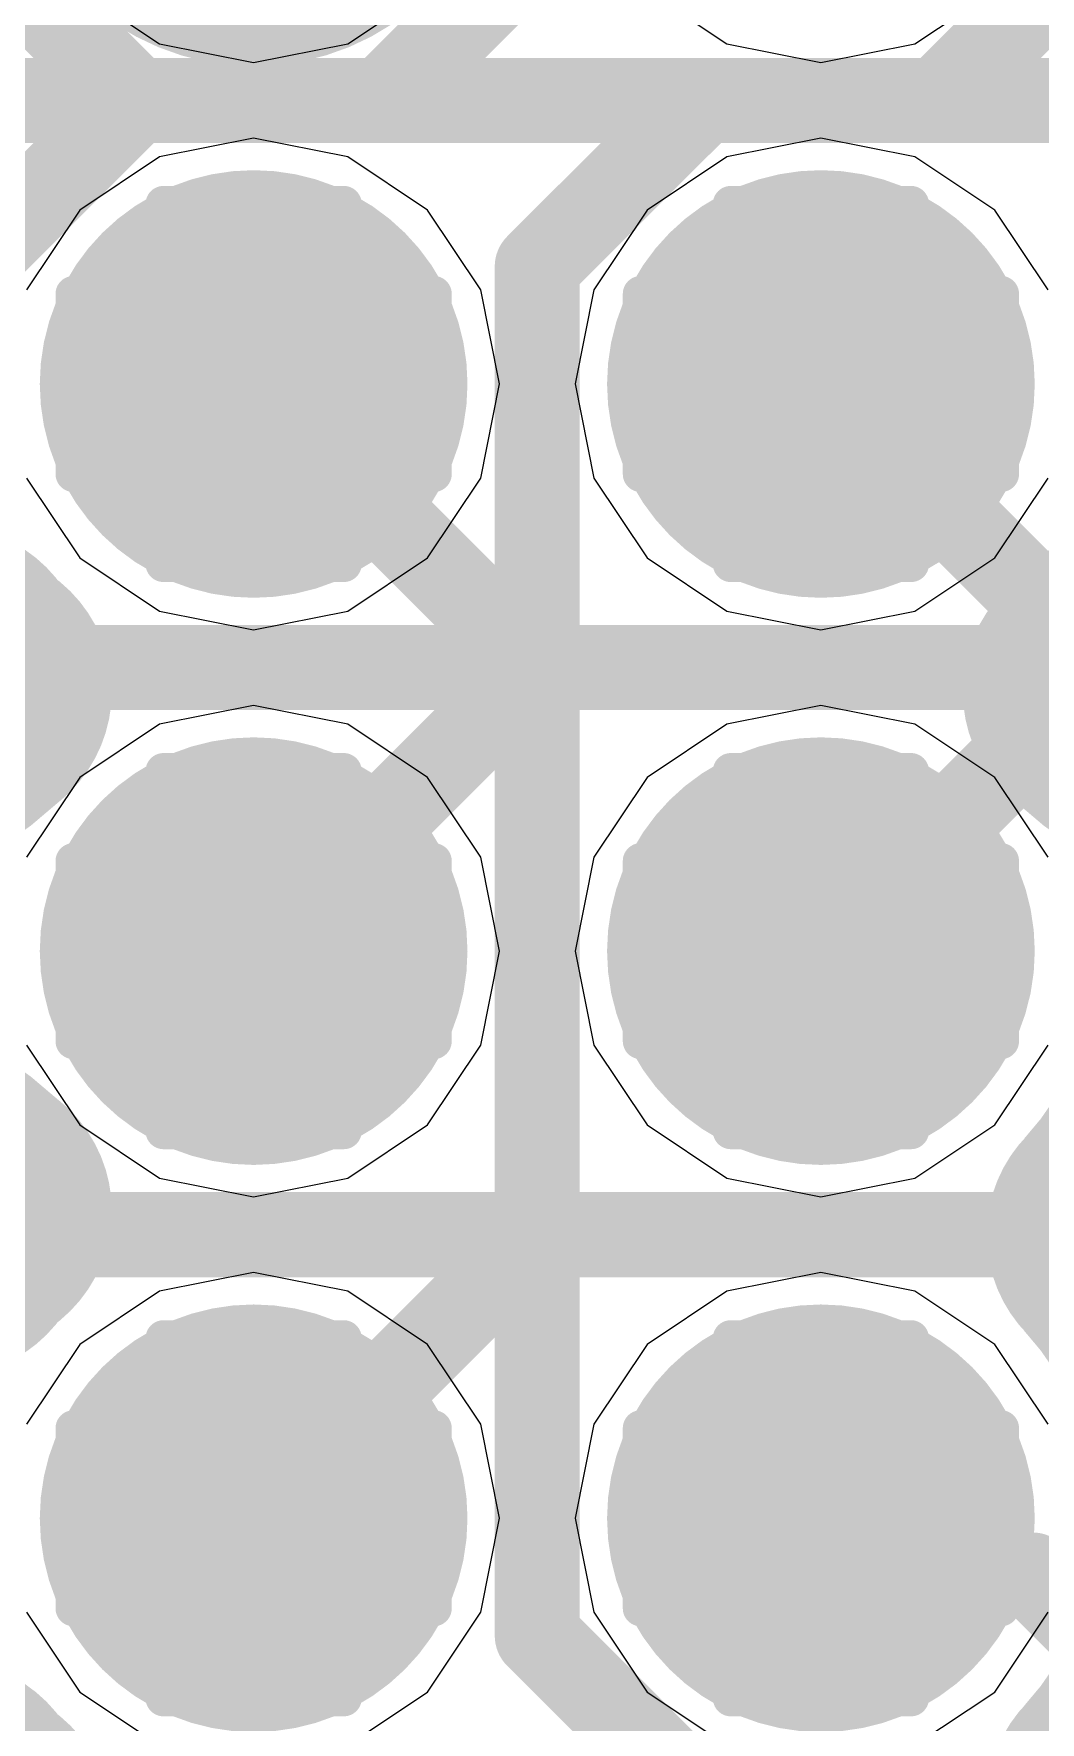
# Model space of a CAD drawing. Header units: millimetres. Extents: x 13 to 259, y -2 to 326.
# Drawn here: x 114.693 to 116.112, y 100.512 to 102.894 of the extents above; entities that cross this region are included whole.
import ezdxf

# ---------------------------------------------------------------- set-up
doc = ezdxf.new("R2010")
doc.units = ezdxf.units.MM
for name, color, linetype in [('BottomLayer', 5, 'Continuous'), ('BottomSolder', 6, 'Continuous'), ('ConnectLayer', 7, 'Continuous'), ('DrillDrawing', 1, 'Continuous'), ('MidLayer1', 16, 'Continuous'), ('MidLayer2', 76, 'Continuous'), ('MidLayer3', 90, 'Continuous'), ('MidLayer4', 156, 'Continuous'), ('MidLayer5', 130, 'Continuous'), ('MidLayer6', 216, 'Continuous'), ('MultiLayer', 9, 'Continuous'), ('TopLayer', 1, 'Continuous'), ('TopPaste', 8, 'Continuous'), ('TopSolder', 216, 'Continuous')]:
    doc.layers.add(name, color=color, linetype=linetype)

# ---------------------------------------------------------------- blocks, each defined once
blk = doc.blocks.new('BGA144C80P12X12_1000X1000X170_150')
at = {"layer": 'TopLayer', "const_width": 0.1999996}
for points in [[(-0.499999, 2.00000108, 1), (-0.2999994, 2.00000108, 1)], [(0.2999994, 2.00000108, 1), (0.499999, 2.00000108, 1)], [(1.10000034, 2.00000108, 1), (1.29999994, 2.00000108, 1)], [(-0.499999, 1.20000014, 1), (-0.2999994, 1.20000014, 1)], [(0.2999994, 1.20000014, 1), (0.499999, 1.20000014, 1)], [(1.10000034, 1.20000014, 1), (1.29999994, 1.20000014, 1)]]:
    blk.add_lwpolyline(points, format="xyb", close=True, dxfattribs=at)
at = {"layer": 'TopPaste', "const_width": 0.1999996}
for points in [[(-0.499999, 2.00000108, 1), (-0.2999994, 2.00000108, 1)], [(0.2999994, 2.00000108, 1), (0.499999, 2.00000108, 1)], [(1.10000034, 2.00000108, 1), (1.29999994, 2.00000108, 1)], [(-0.499999, 1.20000014, 1), (-0.2999994, 1.20000014, 1)], [(0.2999994, 1.20000014, 1), (0.499999, 1.20000014, 1)], [(1.10000034, 1.20000014, 1), (1.29999994, 1.20000014, 1)]]:
    blk.add_lwpolyline(points, format="xyb", close=True, dxfattribs=at)
at = {"layer": 'TopSolder', "const_width": 0.3015996}
for points in [[(-0.5507989999999999, 2.00000108, 1), (-0.2491994, 2.00000108, 1)], [(0.2491994, 2.00000108, 1), (0.5507989999999999, 2.00000108, 1)], [(1.04920034, 2.00000108, 1), (1.35079994, 2.00000108, 1)], [(-0.5507989999999999, 1.20000014, 1), (-0.2491994, 1.20000014, 1)], [(0.2491994, 1.20000014, 1), (0.5507989999999999, 1.20000014, 1)], [(1.04920034, 1.20000014, 1), (1.35079994, 1.20000014, 1)]]:
    blk.add_lwpolyline(points, format="xyb", close=True, dxfattribs=at)

msp = doc.modelspace()

# ---------------------------------------------------------------- linework, layer by layer
at = {"layer": 'BottomLayer', "const_width": 0.2499995}
for points in [[(114.87784492, 102.4000111, 1), (115.12784188, 102.4000111, 1)], [(115.67784586, 102.4000111, 1), (115.92784282, 102.4000111, 1)], [(114.87784492, 101.6000127, 1), (115.12784188, 101.6000127, 1)], [(115.67784586, 101.6000127, 1), (115.92784282, 101.6000127, 1)], [(114.87784492, 100.80001176, 1), (115.12784188, 100.80001176, 1)], [(115.67784586, 100.80001176, 1), (115.92784282, 100.80001176, 1)]]:
    msp.add_lwpolyline(points, format="xyb", close=True, dxfattribs=at)
at = {"layer": 'BottomSolder', "const_width": 0.3515995}
msp.add_lwpolyline([(114.82704492, 103.20001204, 1), (115.17864188, 103.20001204, 1)], format="xyb", close=True, dxfattribs=at)
at = {"layer": 'ConnectLayer'}
for p, q in [((114.75771816, 102.9548868), (114.87018174, 102.8797409)), ((114.75771816, 102.9548868), (114.87018174, 102.8797409)), ((115.13550506, 102.8797409), (115.24796864, 102.9548868)), ((115.13550506, 102.8797409), (115.24796864, 102.9548868)), ((115.5577191, 102.9548868), (115.67018268, 102.8797409)), ((115.5577191, 102.9548868), (115.67018268, 102.8797409)), ((115.935506, 102.8797409), (116.04796958, 102.9548868)), ((115.935506, 102.8797409), (116.04796958, 102.9548868)), ((114.87018174, 102.8797409), (115.0028434, 102.85335284)), ((114.87018174, 102.8797409), (115.0028434, 102.85335284)), ((115.0028434, 102.85335284), (115.13550506, 102.8797409)), ((115.0028434, 102.85335284), (115.13550506, 102.8797409)), ((115.67018268, 102.8797409), (115.80284434, 102.85335284)), ((115.67018268, 102.8797409), (115.80284434, 102.85335284)), ((115.80284434, 102.85335284), (115.935506, 102.8797409)), ((115.80284434, 102.85335284), (115.935506, 102.8797409)), ((115.0028434, 102.7466703), (114.87018174, 102.72028224)), ((115.0028434, 102.7466703), (114.87018174, 102.72028224)), ((115.13550506, 102.72028224), (115.0028434, 102.7466703)), ((115.13550506, 102.72028224), (115.0028434, 102.7466703)), ((115.80284434, 102.7466703), (115.67018268, 102.72028224)), ((115.80284434, 102.7466703), (115.67018268, 102.72028224)), ((115.935506, 102.72028224), (115.80284434, 102.7466703)), ((115.935506, 102.72028224), (115.80284434, 102.7466703)), ((114.87018174, 102.72028224), (114.75771816, 102.64513634)), ((114.87018174, 102.72028224), (114.75771816, 102.64513634)), ((115.24796864, 102.64513634), (115.13550506, 102.72028224)), ((115.24796864, 102.64513634), (115.13550506, 102.72028224)), ((115.67018268, 102.72028224), (115.5577191, 102.64513634)), ((115.67018268, 102.72028224), (115.5577191, 102.64513634)), ((116.04796958, 102.64513634), (115.935506, 102.72028224)), ((116.04796958, 102.64513634), (115.935506, 102.72028224)), ((114.75771816, 102.64513634), (114.68257226, 102.53267276)), ((114.75771816, 102.64513634), (114.68257226, 102.53267276)), ((115.32311454, 102.53267276), (115.24796864, 102.64513634)), ((115.32311454, 102.53267276), (115.24796864, 102.64513634)), ((115.5577191, 102.64513634), (115.4825732, 102.53267276)), ((115.5577191, 102.64513634), (115.4825732, 102.53267276)), ((116.12311548, 102.53267276), (116.04796958, 102.64513634)), ((116.12311548, 102.53267276), (116.04796958, 102.64513634)), ((115.3495026, 102.4000111), (115.32311454, 102.53267276)), ((115.3495026, 102.4000111), (115.32311454, 102.53267276)), ((115.4825732, 102.53267276), (115.45618514, 102.4000111)), ((115.4825732, 102.53267276), (115.45618514, 102.4000111)), ((115.32311454, 102.26734944), (115.3495026, 102.4000111)), ((115.32311454, 102.26734944), (115.3495026, 102.4000111)), ((115.45618514, 102.4000111), (115.4825732, 102.26734944)), ((115.45618514, 102.4000111), (115.4825732, 102.26734944)), ((114.68257226, 102.26734944), (114.75771816, 102.15488586)), ((114.68257226, 102.26734944), (114.75771816, 102.15488586)), ((115.24796864, 102.15488586), (115.32311454, 102.26734944)), ((115.24796864, 102.15488586), (115.32311454, 102.26734944)), ((115.4825732, 102.26734944), (115.5577191, 102.15488586)), ((115.4825732, 102.26734944), (115.5577191, 102.15488586)), ((116.04796958, 102.15488586), (116.12311548, 102.26734944)), ((116.04796958, 102.15488586), (116.12311548, 102.26734944)), ((114.75771816, 102.15488586), (114.87018174, 102.07973996)), ((114.75771816, 102.15488586), (114.87018174, 102.07973996)), ((115.13550506, 102.07973996), (115.24796864, 102.15488586)), ((115.13550506, 102.07973996), (115.24796864, 102.15488586)), ((115.5577191, 102.15488586), (115.67018268, 102.07973996)), ((115.5577191, 102.15488586), (115.67018268, 102.07973996)), ((115.935506, 102.07973996), (116.04796958, 102.15488586)), ((115.935506, 102.07973996), (116.04796958, 102.15488586)), ((114.87018174, 102.07973996), (115.0028434, 102.0533519)), ((114.87018174, 102.07973996), (115.0028434, 102.0533519)), ((115.0028434, 102.0533519), (115.13550506, 102.07973996)), ((115.0028434, 102.0533519), (115.13550506, 102.07973996)), ((115.67018268, 102.07973996), (115.80284434, 102.0533519)), ((115.67018268, 102.07973996), (115.80284434, 102.0533519)), ((115.80284434, 102.0533519), (115.935506, 102.07973996)), ((115.80284434, 102.0533519), (115.935506, 102.07973996)), ((115.0028434, 101.9466719), (114.87018174, 101.92028384)), ((115.0028434, 101.9466719), (114.87018174, 101.92028384)), ((115.13550506, 101.92028384), (115.0028434, 101.9466719)), ((115.13550506, 101.92028384), (115.0028434, 101.9466719)), ((115.80284434, 101.9466719), (115.67018268, 101.92028384)), ((115.80284434, 101.9466719), (115.67018268, 101.92028384)), ((115.935506, 101.92028384), (115.80284434, 101.9466719)), ((115.935506, 101.92028384), (115.80284434, 101.9466719)), ((114.87018174, 101.92028384), (114.75771816, 101.84513794)), ((114.87018174, 101.92028384), (114.75771816, 101.84513794)), ((115.24796864, 101.84513794), (115.13550506, 101.92028384)), ((115.24796864, 101.84513794), (115.13550506, 101.92028384)), ((115.67018268, 101.92028384), (115.5577191, 101.84513794)), ((115.67018268, 101.92028384), (115.5577191, 101.84513794)), ((116.04796958, 101.84513794), (115.935506, 101.92028384)), ((116.04796958, 101.84513794), (115.935506, 101.92028384)), ((114.75771816, 101.84513794), (114.68257226, 101.73267436)), ((114.75771816, 101.84513794), (114.68257226, 101.73267436)), ((115.32311454, 101.73267436), (115.24796864, 101.84513794)), ((115.32311454, 101.73267436), (115.24796864, 101.84513794)), ((115.5577191, 101.84513794), (115.4825732, 101.73267436)), ((115.5577191, 101.84513794), (115.4825732, 101.73267436)), ((116.12311548, 101.73267436), (116.04796958, 101.84513794)), ((116.12311548, 101.73267436), (116.04796958, 101.84513794)), ((115.3495026, 101.6000127), (115.32311454, 101.73267436)), ((115.3495026, 101.6000127), (115.32311454, 101.73267436)), ((115.4825732, 101.73267436), (115.45618514, 101.6000127)), ((115.4825732, 101.73267436), (115.45618514, 101.6000127)), ((115.32311454, 101.46735104), (115.3495026, 101.6000127)), ((115.32311454, 101.46735104), (115.3495026, 101.6000127)), ((115.45618514, 101.6000127), (115.4825732, 101.46735104)), ((115.45618514, 101.6000127), (115.4825732, 101.46735104)), ((114.68257226, 101.46735104), (114.75771816, 101.35488746)), ((114.68257226, 101.46735104), (114.75771816, 101.35488746)), ((115.24796864, 101.35488746), (115.32311454, 101.46735104)), ((115.24796864, 101.35488746), (115.32311454, 101.46735104)), ((115.4825732, 101.46735104), (115.5577191, 101.35488746)), ((115.4825732, 101.46735104), (115.5577191, 101.35488746)), ((116.04796958, 101.35488746), (116.12311548, 101.46735104)), ((116.04796958, 101.35488746), (116.12311548, 101.46735104)), ((114.75771816, 101.35488746), (114.87018174, 101.27974156)), ((114.75771816, 101.35488746), (114.87018174, 101.27974156)), ((115.13550506, 101.27974156), (115.24796864, 101.35488746)), ((115.13550506, 101.27974156), (115.24796864, 101.35488746)), ((115.5577191, 101.35488746), (115.67018268, 101.27974156)), ((115.5577191, 101.35488746), (115.67018268, 101.27974156)), ((115.935506, 101.27974156), (116.04796958, 101.35488746)), ((115.935506, 101.27974156), (116.04796958, 101.35488746)), ((114.87018174, 101.27974156), (115.0028434, 101.2533535)), ((114.87018174, 101.27974156), (115.0028434, 101.2533535)), ((115.0028434, 101.2533535), (115.13550506, 101.27974156)), ((115.0028434, 101.2533535), (115.13550506, 101.27974156)), ((115.67018268, 101.27974156), (115.80284434, 101.2533535)), ((115.67018268, 101.27974156), (115.80284434, 101.2533535)), ((115.80284434, 101.2533535), (115.935506, 101.27974156)), ((115.80284434, 101.2533535), (115.935506, 101.27974156)), ((115.0028434, 101.14667096), (114.87018174, 101.1202829)), ((115.0028434, 101.14667096), (114.87018174, 101.1202829)), ((115.13550506, 101.1202829), (115.0028434, 101.14667096)), ((115.13550506, 101.1202829), (115.0028434, 101.14667096)), ((115.80284434, 101.14667096), (115.67018268, 101.1202829)), ((115.80284434, 101.14667096), (115.67018268, 101.1202829)), ((115.935506, 101.1202829), (115.80284434, 101.14667096)), ((115.935506, 101.1202829), (115.80284434, 101.14667096)), ((114.87018174, 101.1202829), (114.75771816, 101.045137)), ((114.87018174, 101.1202829), (114.75771816, 101.045137)), ((115.24796864, 101.045137), (115.13550506, 101.1202829)), ((115.24796864, 101.045137), (115.13550506, 101.1202829)), ((115.67018268, 101.1202829), (115.5577191, 101.045137)), ((115.67018268, 101.1202829), (115.5577191, 101.045137)), ((116.04796958, 101.045137), (115.935506, 101.1202829)), ((116.04796958, 101.045137), (115.935506, 101.1202829)), ((114.75771816, 101.045137), (114.68257226, 100.93267342)), ((114.75771816, 101.045137), (114.68257226, 100.93267342)), ((115.32311454, 100.93267342), (115.24796864, 101.045137)), ((115.32311454, 100.93267342), (115.24796864, 101.045137)), ((115.5577191, 101.045137), (115.4825732, 100.93267342)), ((115.5577191, 101.045137), (115.4825732, 100.93267342)), ((116.12311548, 100.93267342), (116.04796958, 101.045137)), ((116.12311548, 100.93267342), (116.04796958, 101.045137)), ((115.3495026, 100.80001176), (115.32311454, 100.93267342)), ((115.3495026, 100.80001176), (115.32311454, 100.93267342)), ((115.4825732, 100.93267342), (115.45618514, 100.80001176)), ((115.4825732, 100.93267342), (115.45618514, 100.80001176)), ((115.32311454, 100.6673501), (115.3495026, 100.80001176)), ((115.32311454, 100.6673501), (115.3495026, 100.80001176)), ((115.45618514, 100.80001176), (115.4825732, 100.6673501)), ((115.45618514, 100.80001176), (115.4825732, 100.6673501)), ((114.68257226, 100.6673501), (114.75771816, 100.55488652)), ((114.68257226, 100.6673501), (114.75771816, 100.55488652)), ((115.24796864, 100.55488652), (115.32311454, 100.6673501)), ((115.24796864, 100.55488652), (115.32311454, 100.6673501)), ((115.4825732, 100.6673501), (115.5577191, 100.55488652)), ((115.4825732, 100.6673501), (115.5577191, 100.55488652)), ((116.04796958, 100.55488652), (116.12311548, 100.6673501)), ((116.04796958, 100.55488652), (116.12311548, 100.6673501)), ((114.75771816, 100.55488652), (114.87018174, 100.47974062)), ((114.75771816, 100.55488652), (114.87018174, 100.47974062)), ((115.13550506, 100.47974062), (115.24796864, 100.55488652)), ((115.13550506, 100.47974062), (115.24796864, 100.55488652)), ((115.5577191, 100.55488652), (115.67018268, 100.47974062)), ((115.5577191, 100.55488652), (115.67018268, 100.47974062)), ((115.935506, 100.47974062), (116.04796958, 100.55488652)), ((115.935506, 100.47974062), (116.04796958, 100.55488652))]:
    msp.add_line(p, q, dxfattribs=at)
at = {"layer": 'ConnectLayer', "const_width": 0.3999992}
for points in [[(114.48431256, 101.88148026, -0.06199961903092038), (114.5691384, 102.0000119)], [(114.48431256, 101.88148026, -0.06199961903092038), (114.5691384, 102.0000119)], [(116.23654934, 102.0000119, -0.06200112195106107), (116.32137772, 101.88147772)], [(116.23654934, 102.0000119, -0.06200112195106107), (116.32137772, 101.88147772)], [(114.6028442, 101.96630864, -0.0619995571104116), (114.48431002, 101.88148026)], [(114.6028442, 101.96630864, -0.0619995571104116), (114.48431002, 101.88148026)], [(116.32137772, 101.88147772, -0.06200112195106108), (116.20284354, 101.9663061)], [(116.32137772, 101.88147772, -0.06200112195106108), (116.20284354, 101.9663061)], [(116.39284316, 101.6000127, -0.1884326685178641), (116.2365468, 101.20001096)], [(116.39284316, 101.6000127, -0.1884326685178641), (116.2365468, 101.20001096)], [(114.4843151, 101.31854006, -0.06199805414194594), (114.6028442, 101.23371422)], [(114.56914094, 101.20001096, -0.06199805414194588), (114.4843151, 101.31854006)], [(114.4843151, 101.31854006, -0.06199805414194594), (114.6028442, 101.23371422)], [(114.56914094, 101.20001096, -0.06199805414194588), (114.4843151, 101.31854006)], [(116.2365468, 101.20001096, -0.1884326685178641), (116.39284316, 100.80001176)], [(116.2365468, 101.20001096, -0.1884326685178641), (116.39284316, 100.80001176)], [(116.39284316, 100.80001176, -0.1884326685178641), (116.2365468, 100.40001256)], [(116.39284316, 100.80001176, -0.1884326685178641), (116.2365468, 100.40001256)], [(114.4843151, 100.28148346, -0.06199805414194588), (114.56914094, 100.40001256)], [(114.4843151, 100.28148346, -0.06199805414194588), (114.56914094, 100.40001256)], [(116.2365468, 100.40001256, -0.1884326685178641), (116.39284316, 100.00001082)], [(116.2365468, 100.40001256, -0.1884326685178641), (116.39284316, 100.00001082)], [(114.6028442, 100.3663093, -0.06199805414194599), (114.4843151, 100.28148346)], [(114.6028442, 100.3663093, -0.06199805414194599), (114.4843151, 100.28148346)]]:
    msp.add_lwpolyline(points, format="xyb", dxfattribs=at)
at = {"layer": 'ConnectLayer', "const_width": 0.1999996}
for points in [[(114.4691386, 102.0000119, 1), (114.6691382, 102.0000119, 1)], [(114.4691386, 102.0000119, 1), (114.6691382, 102.0000119, 1)], [(116.13654954, 102.0000119, 1), (116.33654914, 102.0000119, 1)], [(116.13654954, 102.0000119, 1), (116.33654914, 102.0000119, 1)], [(114.5028444, 101.96630864, 1), (114.702844, 101.96630864, 1)], [(114.5028444, 101.96630864, 1), (114.702844, 101.96630864, 1)], [(116.10284374, 101.9663061, 1), (116.30284334, 101.9663061, 1)], [(116.10284374, 101.9663061, 1), (116.30284334, 101.9663061, 1)], [(114.5028444, 101.23371422, 1), (114.702844, 101.23371422, 1)], [(114.5028444, 101.23371422, 1), (114.702844, 101.23371422, 1)], [(114.46914114, 101.20001096, 1), (114.66914074, 101.20001096, 1)], [(114.46914114, 101.20001096, 1), (114.66914074, 101.20001096, 1)], [(116.136547, 101.20001096, 1), (116.3365466, 101.20001096, 1)], [(116.136547, 101.20001096, 1), (116.3365466, 101.20001096, 1)], [(116.136547, 101.20001096, 1), (116.3365466, 101.20001096, 1)], [(116.136547, 101.20001096, 1), (116.3365466, 101.20001096, 1)], [(114.46914114, 100.40001256, 1), (114.66914074, 100.40001256, 1)], [(114.46914114, 100.40001256, 1), (114.66914074, 100.40001256, 1)], [(116.136547, 100.40001256, 1), (116.3365466, 100.40001256, 1)], [(116.136547, 100.40001256, 1), (116.3365466, 100.40001256, 1)], [(116.136547, 100.40001256, 1), (116.3365466, 100.40001256, 1)], [(116.136547, 100.40001256, 1), (116.3365466, 100.40001256, 1)], [(114.5028444, 100.3663093, 1), (114.702844, 100.3663093, 1)], [(114.5028444, 100.3663093, 1), (114.702844, 100.3663093, 1)]]:
    msp.add_lwpolyline(points, format="xyb", close=True, dxfattribs=at)
at = {"layer": 'DrillDrawing', "const_width": 0.0508}
for points in [[(114.8758434, 102.5270111), (114.8758434, 102.6540111)], [(114.8758434, 102.6540111), (115.1298434, 102.6540111)], [(115.1298434, 102.5270111), (115.1298434, 102.6540111)], [(115.67584434, 102.5270111), (115.67584434, 102.6540111)], [(115.67584434, 102.6540111), (115.92984434, 102.6540111)], [(115.92984434, 102.5270111), (115.92984434, 102.6540111)], [(114.7488434, 102.2730111), (114.7488434, 102.5270111)], [(114.7488434, 102.5270111), (114.8758434, 102.5270111)], [(115.1298434, 102.5270111), (115.2568434, 102.5270111)], [(115.2568434, 102.2730111), (115.2568434, 102.5270111)], [(115.54884434, 102.2730111), (115.54884434, 102.5270111)], [(115.54884434, 102.5270111), (115.67584434, 102.5270111)], [(115.92984434, 102.5270111), (116.05684434, 102.5270111)], [(116.05684434, 102.2730111), (116.05684434, 102.5270111)], [(114.7488434, 102.2730111), (114.8758434, 102.2730111)], [(114.8758434, 102.1460111), (114.8758434, 102.2730111)], [(115.1298434, 102.2730111), (115.2568434, 102.2730111)], [(115.1298434, 102.1460111), (115.1298434, 102.2730111)], [(115.54884434, 102.2730111), (115.67584434, 102.2730111)], [(115.67584434, 102.1460111), (115.67584434, 102.2730111)], [(115.92984434, 102.2730111), (116.05684434, 102.2730111)], [(115.92984434, 102.1460111), (115.92984434, 102.2730111)], [(114.8758434, 102.1460111), (115.1298434, 102.1460111)], [(115.67584434, 102.1460111), (115.92984434, 102.1460111)], [(114.8758434, 101.7270127), (114.8758434, 101.8540127)], [(114.8758434, 101.8540127), (115.1298434, 101.8540127)], [(115.1298434, 101.7270127), (115.1298434, 101.8540127)], [(115.67584434, 101.7270127), (115.67584434, 101.8540127)], [(115.67584434, 101.8540127), (115.92984434, 101.8540127)], [(115.92984434, 101.7270127), (115.92984434, 101.8540127)], [(114.7488434, 101.4730127), (114.7488434, 101.7270127)], [(114.7488434, 101.7270127), (114.8758434, 101.7270127)], [(115.1298434, 101.7270127), (115.2568434, 101.7270127)], [(115.2568434, 101.4730127), (115.2568434, 101.7270127)], [(115.54884434, 101.4730127), (115.54884434, 101.7270127)], [(115.54884434, 101.7270127), (115.67584434, 101.7270127)], [(115.92984434, 101.7270127), (116.05684434, 101.7270127)], [(116.05684434, 101.4730127), (116.05684434, 101.7270127)], [(114.7488434, 101.4730127), (114.8758434, 101.4730127)], [(114.8758434, 101.3460127), (114.8758434, 101.4730127)], [(115.1298434, 101.4730127), (115.2568434, 101.4730127)], [(115.1298434, 101.3460127), (115.1298434, 101.4730127)], [(115.54884434, 101.4730127), (115.67584434, 101.4730127)], [(115.67584434, 101.3460127), (115.67584434, 101.4730127)], [(115.92984434, 101.4730127), (116.05684434, 101.4730127)], [(115.92984434, 101.3460127), (115.92984434, 101.4730127)], [(114.8758434, 101.3460127), (115.1298434, 101.3460127)], [(115.67584434, 101.3460127), (115.92984434, 101.3460127)], [(114.8758434, 100.92701176), (114.8758434, 101.05401176)], [(114.8758434, 101.05401176), (115.1298434, 101.05401176)], [(115.1298434, 100.92701176), (115.1298434, 101.05401176)], [(115.67584434, 100.92701176), (115.67584434, 101.05401176)], [(115.67584434, 101.05401176), (115.92984434, 101.05401176)], [(115.92984434, 100.92701176), (115.92984434, 101.05401176)], [(114.7488434, 100.67301176), (114.7488434, 100.92701176)], [(114.7488434, 100.92701176), (114.8758434, 100.92701176)], [(115.1298434, 100.92701176), (115.2568434, 100.92701176)], [(115.2568434, 100.67301176), (115.2568434, 100.92701176)], [(115.54884434, 100.67301176), (115.54884434, 100.92701176)], [(115.54884434, 100.92701176), (115.67584434, 100.92701176)], [(115.92984434, 100.92701176), (116.05684434, 100.92701176)], [(116.05684434, 100.67301176), (116.05684434, 100.92701176)], [(114.7488434, 100.67301176), (114.8758434, 100.67301176)], [(114.8758434, 100.54601176), (114.8758434, 100.67301176)], [(115.1298434, 100.67301176), (115.2568434, 100.67301176)], [(115.1298434, 100.54601176), (115.1298434, 100.67301176)], [(115.54884434, 100.67301176), (115.67584434, 100.67301176)], [(115.67584434, 100.54601176), (115.67584434, 100.67301176)], [(115.92984434, 100.67301176), (116.05684434, 100.67301176)], [(115.92984434, 100.54601176), (115.92984434, 100.67301176)], [(114.8758434, 100.54601176), (115.1298434, 100.54601176)], [(115.67584434, 100.54601176), (115.92984434, 100.54601176)]]:
    msp.add_lwpolyline(points, dxfattribs=at)
at = {"layer": 'DrillDrawing', "const_width": 0.0254}
for points in [[(114.8631434, 102.6540111, 1), (114.8885434, 102.6540111, 1)], [(114.8631434, 102.6540111, 1), (114.8885434, 102.6540111, 1)], [(115.1171434, 102.6540111, 1), (115.1425434, 102.6540111, 1)], [(115.1171434, 102.6540111, 1), (115.1425434, 102.6540111, 1)], [(115.66314434, 102.6540111, 1), (115.68854434, 102.6540111, 1)], [(115.66314434, 102.6540111, 1), (115.68854434, 102.6540111, 1)], [(115.91714434, 102.6540111, 1), (115.94254434, 102.6540111, 1)], [(115.91714434, 102.6540111, 1), (115.94254434, 102.6540111, 1)], [(114.7361434, 102.5270111, 1), (114.7615434, 102.5270111, 1)], [(114.7361434, 102.5270111, 1), (114.7615434, 102.5270111, 1)], [(114.8631434, 102.5270111, 1), (114.8885434, 102.5270111, 1)], [(114.8631434, 102.5270111, 1), (114.8885434, 102.5270111, 1)], [(115.1171434, 102.5270111, 1), (115.1425434, 102.5270111, 1)], [(115.1171434, 102.5270111, 1), (115.1425434, 102.5270111, 1)], [(115.2441434, 102.5270111, 1), (115.2695434, 102.5270111, 1)], [(115.2441434, 102.5270111, 1), (115.2695434, 102.5270111, 1)], [(115.53614434, 102.5270111, 1), (115.56154434, 102.5270111, 1)], [(115.53614434, 102.5270111, 1), (115.56154434, 102.5270111, 1)], [(115.66314434, 102.5270111, 1), (115.68854434, 102.5270111, 1)], [(115.66314434, 102.5270111, 1), (115.68854434, 102.5270111, 1)], [(115.91714434, 102.5270111, 1), (115.94254434, 102.5270111, 1)], [(115.91714434, 102.5270111, 1), (115.94254434, 102.5270111, 1)], [(116.04414434, 102.5270111, 1), (116.06954434, 102.5270111, 1)], [(116.04414434, 102.5270111, 1), (116.06954434, 102.5270111, 1)], [(114.7361434, 102.2730111, 1), (114.7615434, 102.2730111, 1)], [(114.7361434, 102.2730111, 1), (114.7615434, 102.2730111, 1)], [(114.8631434, 102.2730111, 1), (114.8885434, 102.2730111, 1)], [(114.8631434, 102.2730111, 1), (114.8885434, 102.2730111, 1)], [(115.1171434, 102.2730111, 1), (115.1425434, 102.2730111, 1)], [(115.1171434, 102.2730111, 1), (115.1425434, 102.2730111, 1)], [(115.2441434, 102.2730111, 1), (115.2695434, 102.2730111, 1)], [(115.2441434, 102.2730111, 1), (115.2695434, 102.2730111, 1)], [(115.53614434, 102.2730111, 1), (115.56154434, 102.2730111, 1)], [(115.53614434, 102.2730111, 1), (115.56154434, 102.2730111, 1)], [(115.66314434, 102.2730111, 1), (115.68854434, 102.2730111, 1)], [(115.66314434, 102.2730111, 1), (115.68854434, 102.2730111, 1)], [(115.91714434, 102.2730111, 1), (115.94254434, 102.2730111, 1)], [(115.91714434, 102.2730111, 1), (115.94254434, 102.2730111, 1)], [(116.04414434, 102.2730111, 1), (116.06954434, 102.2730111, 1)], [(116.04414434, 102.2730111, 1), (116.06954434, 102.2730111, 1)], [(114.8631434, 102.1460111, 1), (114.8885434, 102.1460111, 1)], [(114.8631434, 102.1460111, 1), (114.8885434, 102.1460111, 1)], [(115.1171434, 102.1460111, 1), (115.1425434, 102.1460111, 1)], [(115.1171434, 102.1460111, 1), (115.1425434, 102.1460111, 1)], [(115.66314434, 102.1460111, 1), (115.68854434, 102.1460111, 1)], [(115.66314434, 102.1460111, 1), (115.68854434, 102.1460111, 1)], [(115.91714434, 102.1460111, 1), (115.94254434, 102.1460111, 1)], [(115.91714434, 102.1460111, 1), (115.94254434, 102.1460111, 1)], [(114.8631434, 101.8540127, 1), (114.8885434, 101.8540127, 1)], [(114.8631434, 101.8540127, 1), (114.8885434, 101.8540127, 1)], [(115.1171434, 101.8540127, 1), (115.1425434, 101.8540127, 1)], [(115.1171434, 101.8540127, 1), (115.1425434, 101.8540127, 1)], [(115.66314434, 101.8540127, 1), (115.68854434, 101.8540127, 1)], [(115.66314434, 101.8540127, 1), (115.68854434, 101.8540127, 1)], [(115.91714434, 101.8540127, 1), (115.94254434, 101.8540127, 1)], [(115.91714434, 101.8540127, 1), (115.94254434, 101.8540127, 1)], [(114.7361434, 101.7270127, 1), (114.7615434, 101.7270127, 1)], [(114.7361434, 101.7270127, 1), (114.7615434, 101.7270127, 1)], [(114.8631434, 101.7270127, 1), (114.8885434, 101.7270127, 1)], [(114.8631434, 101.7270127, 1), (114.8885434, 101.7270127, 1)], [(115.1171434, 101.7270127, 1), (115.1425434, 101.7270127, 1)], [(115.1171434, 101.7270127, 1), (115.1425434, 101.7270127, 1)], [(115.2441434, 101.7270127, 1), (115.2695434, 101.7270127, 1)], [(115.2441434, 101.7270127, 1), (115.2695434, 101.7270127, 1)], [(115.53614434, 101.7270127, 1), (115.56154434, 101.7270127, 1)], [(115.53614434, 101.7270127, 1), (115.56154434, 101.7270127, 1)], [(115.66314434, 101.7270127, 1), (115.68854434, 101.7270127, 1)], [(115.66314434, 101.7270127, 1), (115.68854434, 101.7270127, 1)], [(115.91714434, 101.7270127, 1), (115.94254434, 101.7270127, 1)], [(115.91714434, 101.7270127, 1), (115.94254434, 101.7270127, 1)], [(116.04414434, 101.7270127, 1), (116.06954434, 101.7270127, 1)], [(116.04414434, 101.7270127, 1), (116.06954434, 101.7270127, 1)], [(114.7361434, 101.4730127, 1), (114.7615434, 101.4730127, 1)], [(114.7361434, 101.4730127, 1), (114.7615434, 101.4730127, 1)], [(114.8631434, 101.4730127, 1), (114.8885434, 101.4730127, 1)], [(114.8631434, 101.4730127, 1), (114.8885434, 101.4730127, 1)], [(115.1171434, 101.4730127, 1), (115.1425434, 101.4730127, 1)], [(115.1171434, 101.4730127, 1), (115.1425434, 101.4730127, 1)], [(115.2441434, 101.4730127, 1), (115.2695434, 101.4730127, 1)], [(115.2441434, 101.4730127, 1), (115.2695434, 101.4730127, 1)], [(115.53614434, 101.4730127, 1), (115.56154434, 101.4730127, 1)], [(115.53614434, 101.4730127, 1), (115.56154434, 101.4730127, 1)], [(115.66314434, 101.4730127, 1), (115.68854434, 101.4730127, 1)], [(115.66314434, 101.4730127, 1), (115.68854434, 101.4730127, 1)], [(115.91714434, 101.4730127, 1), (115.94254434, 101.4730127, 1)], [(115.91714434, 101.4730127, 1), (115.94254434, 101.4730127, 1)], [(116.04414434, 101.4730127, 1), (116.06954434, 101.4730127, 1)], [(116.04414434, 101.4730127, 1), (116.06954434, 101.4730127, 1)], [(114.8631434, 101.3460127, 1), (114.8885434, 101.3460127, 1)], [(114.8631434, 101.3460127, 1), (114.8885434, 101.3460127, 1)], [(115.1171434, 101.3460127, 1), (115.1425434, 101.3460127, 1)], [(115.1171434, 101.3460127, 1), (115.1425434, 101.3460127, 1)], [(115.66314434, 101.3460127, 1), (115.68854434, 101.3460127, 1)], [(115.66314434, 101.3460127, 1), (115.68854434, 101.3460127, 1)], [(115.91714434, 101.3460127, 1), (115.94254434, 101.3460127, 1)], [(115.91714434, 101.3460127, 1), (115.94254434, 101.3460127, 1)], [(114.8631434, 101.05401176, 1), (114.8885434, 101.05401176, 1)], [(114.8631434, 101.05401176, 1), (114.8885434, 101.05401176, 1)], [(115.1171434, 101.05401176, 1), (115.1425434, 101.05401176, 1)], [(115.1171434, 101.05401176, 1), (115.1425434, 101.05401176, 1)], [(115.66314434, 101.05401176, 1), (115.68854434, 101.05401176, 1)], [(115.66314434, 101.05401176, 1), (115.68854434, 101.05401176, 1)], [(115.91714434, 101.05401176, 1), (115.94254434, 101.05401176, 1)], [(115.91714434, 101.05401176, 1), (115.94254434, 101.05401176, 1)], [(114.7361434, 100.92701176, 1), (114.7615434, 100.92701176, 1)], [(114.7361434, 100.92701176, 1), (114.7615434, 100.92701176, 1)], [(114.8631434, 100.92701176, 1), (114.8885434, 100.92701176, 1)], [(114.8631434, 100.92701176, 1), (114.8885434, 100.92701176, 1)], [(115.1171434, 100.92701176, 1), (115.1425434, 100.92701176, 1)], [(115.1171434, 100.92701176, 1), (115.1425434, 100.92701176, 1)], [(115.2441434, 100.92701176, 1), (115.2695434, 100.92701176, 1)], [(115.2441434, 100.92701176, 1), (115.2695434, 100.92701176, 1)], [(115.53614434, 100.92701176, 1), (115.56154434, 100.92701176, 1)], [(115.53614434, 100.92701176, 1), (115.56154434, 100.92701176, 1)], [(115.66314434, 100.92701176, 1), (115.68854434, 100.92701176, 1)], [(115.66314434, 100.92701176, 1), (115.68854434, 100.92701176, 1)], [(115.91714434, 100.92701176, 1), (115.94254434, 100.92701176, 1)], [(115.91714434, 100.92701176, 1), (115.94254434, 100.92701176, 1)], [(116.04414434, 100.92701176, 1), (116.06954434, 100.92701176, 1)], [(116.04414434, 100.92701176, 1), (116.06954434, 100.92701176, 1)], [(114.7361434, 100.67301176, 1), (114.7615434, 100.67301176, 1)], [(114.7361434, 100.67301176, 1), (114.7615434, 100.67301176, 1)], [(114.8631434, 100.67301176, 1), (114.8885434, 100.67301176, 1)], [(114.8631434, 100.67301176, 1), (114.8885434, 100.67301176, 1)], [(115.1171434, 100.67301176, 1), (115.1425434, 100.67301176, 1)], [(115.1171434, 100.67301176, 1), (115.1425434, 100.67301176, 1)], [(115.2441434, 100.67301176, 1), (115.2695434, 100.67301176, 1)], [(115.2441434, 100.67301176, 1), (115.2695434, 100.67301176, 1)], [(115.53614434, 100.67301176, 1), (115.56154434, 100.67301176, 1)], [(115.53614434, 100.67301176, 1), (115.56154434, 100.67301176, 1)], [(115.66314434, 100.67301176, 1), (115.68854434, 100.67301176, 1)], [(115.66314434, 100.67301176, 1), (115.68854434, 100.67301176, 1)], [(115.91714434, 100.67301176, 1), (115.94254434, 100.67301176, 1)], [(115.91714434, 100.67301176, 1), (115.94254434, 100.67301176, 1)], [(116.04414434, 100.67301176, 1), (116.06954434, 100.67301176, 1)], [(116.04414434, 100.67301176, 1), (116.06954434, 100.67301176, 1)], [(114.8631434, 100.54601176, 1), (114.8885434, 100.54601176, 1)], [(114.8631434, 100.54601176, 1), (114.8885434, 100.54601176, 1)], [(115.1171434, 100.54601176, 1), (115.1425434, 100.54601176, 1)], [(115.1171434, 100.54601176, 1), (115.1425434, 100.54601176, 1)], [(115.66314434, 100.54601176, 1), (115.68854434, 100.54601176, 1)], [(115.66314434, 100.54601176, 1), (115.68854434, 100.54601176, 1)], [(115.91714434, 100.54601176, 1), (115.94254434, 100.54601176, 1)], [(115.91714434, 100.54601176, 1), (115.94254434, 100.54601176, 1)]]:
    msp.add_lwpolyline(points, format="xyb", close=True, dxfattribs=at)
at = {"layer": 'MidLayer1', "const_width": 0.1999996}
for points in [[(114.9028436, 102.4000111, 1), (115.1028432, 102.4000111, 1)], [(115.70284454, 102.4000111, 1), (115.90284414, 102.4000111, 1)], [(114.9028436, 101.6000127, 1), (115.1028432, 101.6000127, 1)], [(115.70284454, 101.6000127, 1), (115.90284414, 101.6000127, 1)], [(114.9028436, 100.80001176, 1), (115.1028432, 100.80001176, 1)], [(115.70284454, 100.80001176, 1), (115.90284414, 100.80001176, 1)]]:
    msp.add_lwpolyline(points, format="xyb", close=True, dxfattribs=at)
at = {"layer": 'MidLayer2', "const_width": 0.1199896}
for points in [[(115.1846312, 102.80000522), (115.40285022, 103.01822424)], [(114.60283658, 102.56568006), (114.83716174, 102.80000522)], [(114.83716174, 102.80000522), (115.1846312, 102.80000522)], [(115.40283752, 102.56568006), (115.63717538, 102.80001792)], [(115.63717538, 102.80001792), (118.71057538, 102.80001792)], [(115.40283752, 102.00000682), (115.40283752, 102.56568006)], [(115.0028434, 101.6000127), (115.40283752, 102.00000682)], [(115.80284434, 101.6000127), (116.20283846, 102.00000682)], [(115.0028434, 100.80001176), (115.40284768, 101.20001604)], [(115.40284768, 101.20001604), (119.09072194, 101.20001604)], [(115.80284434, 100.80001176), (115.85642056, 100.74643554)], [(115.85642056, 100.74643554), (115.98669716, 100.74643554)], [(115.98669716, 100.74643554), (116.01313856, 100.71999414)], [(116.01313856, 100.71999414), (116.10106828, 100.71999414)], [(116.10106828, 100.71999414), (116.42105748, 100.40000494)]]:
    msp.add_lwpolyline(points, dxfattribs=at)
at = {"layer": 'MidLayer2'}
for points, const_width in [([(114.80716434, 102.80000522, 1), (114.86715914, 102.80000522, 1)], 0.05999479999999999), ([(114.80716434, 102.80000522, 1), (114.86715914, 102.80000522, 1)], 0.05999479999999999), ([(115.1546338, 102.80000522, 1), (115.2146286, 102.80000522, 1)], 0.05999479999999999), ([(115.1546338, 102.80000522, 1), (115.2146286, 102.80000522, 1)], 0.05999479999999999), ([(115.60717798, 102.80001792, 1), (115.66717278, 102.80001792, 1)], 0.05999479999999999), ([(115.60717798, 102.80001792, 1), (115.66717278, 102.80001792, 1)], 0.05999479999999999), ([(115.37284012, 102.56568006, 1), (115.43283492, 102.56568006, 1)], 0.05999479999999999), ([(115.37284012, 102.56568006, 1), (115.43283492, 102.56568006, 1)], 0.05999479999999999), ([(114.9028436, 102.4000111, 1), (115.1028432, 102.4000111, 1)], 0.1999996), ([(115.70284454, 102.4000111, 1), (115.90284414, 102.4000111, 1)], 0.1999996), ([(115.37284012, 102.00000682, 1), (115.43283492, 102.00000682, 1)], 0.05999479999999999), ([(115.37284012, 102.00000682, 1), (115.43283492, 102.00000682, 1)], 0.05999479999999999), ([(114.9028436, 101.6000127, 1), (115.1028432, 101.6000127, 1)], 0.1999996), ([(115.70284454, 101.6000127, 1), (115.90284414, 101.6000127, 1)], 0.1999996), ([(114.972846, 101.6000127, 1), (115.0328408, 101.6000127, 1)], 0.05999479999999999), ([(115.77284694, 101.6000127, 1), (115.83284174, 101.6000127, 1)], 0.05999479999999999), ([(115.37285028, 101.20001604, 1), (115.43284508, 101.20001604, 1)], 0.05999479999999999), ([(115.37285028, 101.20001604, 1), (115.43284508, 101.20001604, 1)], 0.05999479999999999), ([(114.9028436, 100.80001176, 1), (115.1028432, 100.80001176, 1)], 0.1999996), ([(115.70284454, 100.80001176, 1), (115.90284414, 100.80001176, 1)], 0.1999996), ([(114.972846, 100.80001176, 1), (115.0328408, 100.80001176, 1)], 0.05999479999999999), ([(115.77284694, 100.80001176, 1), (115.83284174, 100.80001176, 1)], 0.05999479999999999), ([(115.82642316, 100.74643554, 1), (115.88641796, 100.74643554, 1)], 0.05999479999999999), ([(115.82642316, 100.74643554, 1), (115.88641796, 100.74643554, 1)], 0.05999479999999999), ([(115.95669976, 100.74643554, 1), (116.01669456, 100.74643554, 1)], 0.05999479999999999), ([(115.95669976, 100.74643554, 1), (116.01669456, 100.74643554, 1)], 0.05999479999999999), ([(115.98314116, 100.71999414, 1), (116.04313596, 100.71999414, 1)], 0.05999479999999999), ([(115.98314116, 100.71999414, 1), (116.04313596, 100.71999414, 1)], 0.05999479999999999), ([(116.07107088, 100.71999414, 1), (116.13106568, 100.71999414, 1)], 0.05999479999999999), ([(116.07107088, 100.71999414, 1), (116.13106568, 100.71999414, 1)], 0.05999479999999999)]:
    msp.add_lwpolyline(points, format="xyb", close=True, dxfattribs=dict(at, const_width=const_width))
at = {"layer": 'MidLayer3', "const_width": 0.11999976}
for points in [[(114.60284166, 103.03433038), (114.8371592, 102.80001284)], [(115.968526, 102.8000103), (116.20284354, 103.03432784)], [(114.8371592, 102.80001284), (115.96852346, 102.80001284)], [(115.96852346, 102.80001284), (115.968526, 102.8000103)], [(115.0028434, 102.4000111), (115.4028426, 102.0000119)], [(115.80284434, 102.4000111), (116.20284354, 102.0000119)], [(115.4028426, 100.63432756), (115.4028426, 102.0000119)], [(115.4028426, 100.63432756), (115.63716014, 100.40001002)]]:
    msp.add_lwpolyline(points, dxfattribs=at)
at = {"layer": 'MidLayer3'}
for points, const_width in [([(114.80715926, 102.80001284, 1), (114.86715914, 102.80001284, 1)], 0.05999988), ([(114.80715926, 102.80001284, 1), (114.86715914, 102.80001284, 1)], 0.05999988), ([(115.93852352, 102.80001284, 1), (115.9985234, 102.80001284, 1)], 0.05999988), ([(115.93852352, 102.80001284, 1), (115.9985234, 102.80001284, 1)], 0.05999988), ([(115.93852606, 102.8000103, 1), (115.99852594, 102.8000103, 1)], 0.05999988), ([(115.93852606, 102.8000103, 1), (115.99852594, 102.8000103, 1)], 0.05999988), ([(114.9028436, 102.4000111, 1), (115.1028432, 102.4000111, 1)], 0.1999996), ([(115.70284454, 102.4000111, 1), (115.90284414, 102.4000111, 1)], 0.1999996), ([(114.97284346, 102.4000111, 1), (115.03284334, 102.4000111, 1)], 0.05999988), ([(115.7728444, 102.4000111, 1), (115.83284428, 102.4000111, 1)], 0.05999988), ([(115.37284266, 102.0000119, 1), (115.43284254, 102.0000119, 1)], 0.05999988), ([(115.37284266, 102.0000119, 1), (115.43284254, 102.0000119, 1)], 0.05999988), ([(114.9028436, 101.6000127, 1), (115.1028432, 101.6000127, 1)], 0.1999996), ([(115.70284454, 101.6000127, 1), (115.90284414, 101.6000127, 1)], 0.1999996), ([(114.9028436, 100.80001176, 1), (115.1028432, 100.80001176, 1)], 0.1999996), ([(115.70284454, 100.80001176, 1), (115.90284414, 100.80001176, 1)], 0.1999996), ([(115.37284266, 100.63432756, 1), (115.43284254, 100.63432756, 1)], 0.05999988), ([(115.37284266, 100.63432756, 1), (115.43284254, 100.63432756, 1)], 0.05999988)]:
    msp.add_lwpolyline(points, format="xyb", close=True, dxfattribs=dict(at, const_width=const_width))
at = {"layer": 'MidLayer4', "const_width": 0.1199896}
for points in [[(114.02911662, 102.80001792), (118.36852374, 102.80001792)], [(114.0371608, 102.00000682), (117.56852534, 102.00000682)], [(113.80285088, 101.20001858), (117.58462894, 101.20001858)]]:
    msp.add_lwpolyline(points, dxfattribs=at)
at = {"layer": 'MidLayer4', "const_width": 0.1999996}
for points in [[(114.9028436, 102.4000111, 1), (115.1028432, 102.4000111, 1)], [(115.70284454, 102.4000111, 1), (115.90284414, 102.4000111, 1)], [(114.9028436, 101.6000127, 1), (115.1028432, 101.6000127, 1)], [(115.70284454, 101.6000127, 1), (115.90284414, 101.6000127, 1)], [(114.9028436, 100.80001176, 1), (115.1028432, 100.80001176, 1)], [(115.70284454, 100.80001176, 1), (115.90284414, 100.80001176, 1)]]:
    msp.add_lwpolyline(points, format="xyb", close=True, dxfattribs=at)
at = {"layer": 'MidLayer5', "const_width": 0.1999996}
for points in [[(114.9028436, 102.4000111, 1), (115.1028432, 102.4000111, 1)], [(115.70284454, 102.4000111, 1), (115.90284414, 102.4000111, 1)], [(114.9028436, 101.6000127, 1), (115.1028432, 101.6000127, 1)], [(115.70284454, 101.6000127, 1), (115.90284414, 101.6000127, 1)], [(114.9028436, 100.80001176, 1), (115.1028432, 100.80001176, 1)], [(115.70284454, 100.80001176, 1), (115.90284414, 100.80001176, 1)]]:
    msp.add_lwpolyline(points, format="xyb", close=True, dxfattribs=at)
at = {"layer": 'MidLayer6', "const_width": 0.1999996}
for points in [[(114.9028436, 102.4000111, 1), (115.1028432, 102.4000111, 1)], [(115.70284454, 102.4000111, 1), (115.90284414, 102.4000111, 1)], [(114.9028436, 101.6000127, 1), (115.1028432, 101.6000127, 1)], [(115.70284454, 101.6000127, 1), (115.90284414, 101.6000127, 1)], [(114.9028436, 100.80001176, 1), (115.1028432, 100.80001176, 1)], [(115.70284454, 100.80001176, 1), (115.90284414, 100.80001176, 1)]]:
    msp.add_lwpolyline(points, format="xyb", close=True, dxfattribs=at)
at = {"layer": 'MultiLayer', "const_width": 0.2499995}
for points in [[(114.87784492, 102.4000111, 1), (115.12784188, 102.4000111, 1)], [(115.67784586, 102.4000111, 1), (115.92784282, 102.4000111, 1)], [(114.87784492, 101.6000127, 1), (115.12784188, 101.6000127, 1)], [(115.67784586, 101.6000127, 1), (115.92784282, 101.6000127, 1)], [(114.87784492, 100.80001176, 1), (115.12784188, 100.80001176, 1)], [(115.67784586, 100.80001176, 1), (115.92784282, 100.80001176, 1)]]:
    msp.add_lwpolyline(points, format="xyb", close=True, dxfattribs=at)
at = {"layer": 'TopLayer', "const_width": 0.2499995}
for points in [[(114.87784492, 102.4000111, 1), (115.12784188, 102.4000111, 1)], [(115.67784586, 102.4000111, 1), (115.92784282, 102.4000111, 1)], [(114.87784492, 101.6000127, 1), (115.12784188, 101.6000127, 1)], [(115.67784586, 101.6000127, 1), (115.92784282, 101.6000127, 1)], [(114.87784492, 100.80001176, 1), (115.12784188, 100.80001176, 1)], [(115.67784586, 100.80001176, 1), (115.92784282, 100.80001176, 1)]]:
    msp.add_lwpolyline(points, format="xyb", close=True, dxfattribs=at)
at = {"layer": 'TopSolder', "const_width": 0.3515995}
msp.add_lwpolyline([(114.82704492, 103.20001204, 1), (115.17864188, 103.20001204, 1)], format="xyb", close=True, dxfattribs=at)

# ---------------------------------------------------------------- block references
at = {"rotation": 270}
msp.add_blockref('BGA144C80P12X12_1000X1000X170_150', (113.80284326, 102.0000119), dxfattribs=at)

doc.saveas('drawing.dxf')
